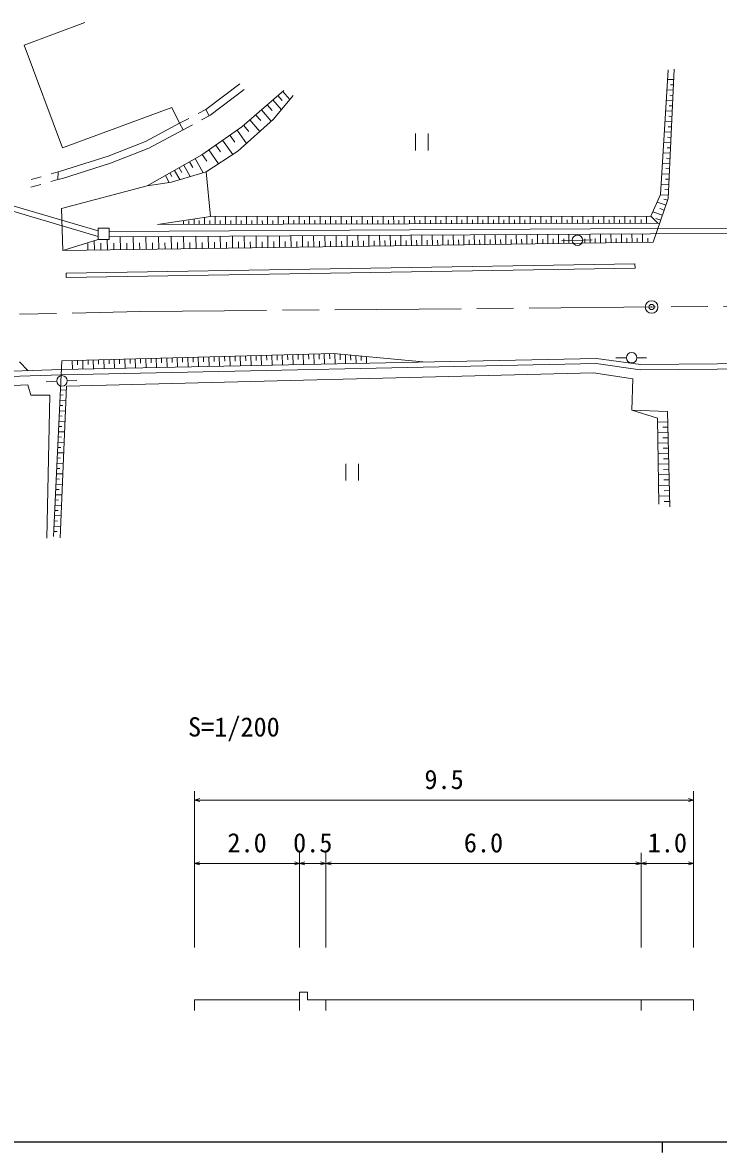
# Model space of a CAD drawing. Units: millimetres, scale not verified, with parts at other scales. Extents: x 40000 to 680000, y 20000 to 380000.
# Drawn here: x 107115 to 173342, y 204000 to 311543 of the extents above; entities that cross this region are included whole.
import ezdxf
from ezdxf.enums import TextEntityAlignment as Align

# ---------------------------------------------------------------- set-up
doc = ezdxf.new("R2010")
doc.units = ezdxf.units.MM
doc.header["$LTSCALE"] = 1000
doc.header["$PDMODE"] = 32
doc.header["$PDSIZE"] = 500
doc.linetypes.add('CHAIN', pattern=[18.5, 12, -1.5, 3.5, -1.5])
for name, color, linetype, lineweight in [('M-BGD', 7, 'Continuous', 13), ('M-BGD-HTXT', 7, 'Continuous', 13), ('M-BMK', 2, 'CHAIN', 13), ('M-BMK-SRVR', 3, 'Continuous', 13), ('M-TTL-BAND', 7, 'Continuous', 25)]:
    doc.layers.add(name, color=color, linetype=linetype, lineweight=lineweight)
doc.styles.add('ＭＳ ゴシック', font='')
doc.styles.add('ＭＳ 明朝', font='')
doc.styles.get('ＭＳ ゴシック').set_extended_font_data('MS Gothic')
doc.styles.get('ＭＳ 明朝').set_extended_font_data('MS Mincho')

msp = doc.modelspace()

# ---------------------------------------------------------------- linework, layer by layer
at = {"layer": 'M-BGD'}
for p, q in [((113049, 311543), (107270, 309398)), ((107270, 309398), (110901, 299612)), ((168556, 307040), (167829, 295167)), ((168575, 294785), (169138, 307113)), ((124559, 303282), (127785, 305720)), ((169092, 306114), (168501, 306141)), ((169069, 305614), (168774, 305628)), ((124936, 302690), (128207, 305161)), ((131981, 305088), (127983, 301635)), ((130993, 302351), (132883, 304605)), ((131402, 304588), (131807, 304119)), ((131871, 304992), (132549, 304207)), ((169047, 305115), (168440, 305142)), ((169024, 304615), (168721, 304629)), ((110901, 299612), (121307, 303474)), ((122064, 301963), (121307, 303474)), ((123832, 302898), (124559, 303282)), ((124884, 302674), (124559, 303282)), ((130392, 303715), (130859, 303173)), ((130933, 304183), (131743, 303245)), ((169001, 304116), (168379, 304144)), ((168978, 303616), (168667, 303631)), ((122064, 301963), (122948, 302430)), ((124158, 302287), (124884, 302674)), ((127613, 299298), (130993, 302351)), ((128742, 302290), (129699, 301182)), ((129296, 302769), (129775, 302215)), ((129850, 303247), (130786, 302164)), ((168955, 303117), (168318, 303146)), ((168932, 302617), (168614, 302632)), ((122393, 301345), (122064, 301963)), ((122393, 301345), (123275, 301816)), ((127983, 301635), (124167, 298945)), ((127524, 301311), (128425, 300032)), ((128150, 301779), (128661, 301187)), ((168864, 301119), (168196, 301149)), ((168910, 302118), (168257, 302148)), ((168887, 301618), (168560, 301633)), ((126156, 300347), (127120, 298980)), ((126840, 300829), (127322, 300146)), ((144520, 300981), (144520, 299381)), ((145720, 299381), (145720, 300981)), ((168818, 300120), (168135, 300151)), ((168841, 300619), (168507, 300635)), ((124213, 298978), (124656, 298350)), ((124574, 297335), (127613, 299298)), ((124842, 299421), (125768, 298107)), ((125499, 299884), (125962, 299227)), ((168773, 299121), (168073, 299153)), ((168796, 299620), (168454, 299636)), ((124167, 298945), (118969, 296001)), ((122461, 297979), (123076, 296893)), ((123004, 298287), (123312, 297743)), ((123547, 298594), (124305, 297256)), ((168727, 298122), (168012, 298155)), ((168750, 298622), (168400, 298637)), ((107922, 296602), (108885, 296873)), ((109848, 297143), (110512, 297330)), ((110479, 296593), (110512, 297330)), ((120709, 296987), (121081, 296331)), ((121144, 297233), (121330, 296905)), ((124574, 297335), (121282, 296362)), ((121579, 297480), (122079, 296598)), ((122020, 297729), (122270, 297288)), ((125008, 293083), (124574, 297335)), ((168681, 297123), (167951, 297156)), ((168704, 297623), (168347, 297639)), ((107890, 295866), (108853, 296136)), ((109815, 296407), (110479, 296593)), ((118969, 296001), (110827, 293856)), ((121282, 296362), (118969, 296001)), ((168636, 296124), (167890, 296158)), ((168659, 296624), (168293, 296640)), ((114308, 291708), (104100, 294716)), ((167829, 295167), (166909, 293131)), ((167121, 290641), (168575, 294785)), ((168590, 295125), (167826, 295160)), ((168522, 294635), (168134, 294721)), ((168613, 295625), (168240, 295642)), ((114308, 291187), (104108, 294193)), ((110827, 293856), (110936, 289858)), ((168356, 294163), (167510, 294460)), ((168191, 293691), (167767, 293839)), ((125008, 293083), (119968, 292324)), ((122434, 292330), (122433, 292695)), ((122934, 292331), (122933, 292668)), ((123434, 292333), (123433, 292845)), ((123934, 292334), (123933, 292694)), ((124434, 292335), (124432, 292996)), ((124934, 292336), (124933, 292709)), ((166909, 293131), (125008, 293083)), ((125434, 292338), (125432, 293083)), ((125934, 292339), (125933, 292711)), ((126434, 292340), (126432, 293084)), ((126934, 292342), (126933, 292713)), ((127434, 292343), (127432, 293086)), ((127934, 292344), (127933, 292715)), ((128434, 292346), (128432, 293087)), ((128934, 292347), (128933, 292717)), ((129434, 292348), (129432, 293088)), ((129934, 292349), (129933, 292719)), ((130434, 292351), (130432, 293089)), ((130934, 292352), (130933, 292720)), ((131434, 292353), (131432, 293090)), ((131934, 292355), (131933, 292722)), ((132434, 292356), (132432, 293091)), ((132934, 292357), (132933, 292724)), ((133434, 292359), (133432, 293093)), ((133934, 292360), (133933, 292726)), ((134434, 292361), (134432, 293094)), ((134934, 292362), (134933, 292728)), ((135434, 292364), (135432, 293095)), ((135934, 292365), (135933, 292730)), ((136434, 292366), (136432, 293096)), ((136934, 292368), (136933, 292732)), ((137434, 292369), (137432, 293097)), ((137934, 292370), (137933, 292734)), ((138434, 292371), (138432, 293098)), ((138934, 292373), (138933, 292735)), ((139434, 292374), (139432, 293099)), ((139934, 292375), (139933, 292737)), ((140434, 292377), (140432, 293101)), ((140934, 292378), (140933, 292739)), ((141434, 292379), (141432, 293102)), ((141934, 292381), (141933, 292741)), ((142434, 292382), (142432, 293103)), ((142934, 292383), (142933, 292743)), ((143434, 292384), (143432, 293104)), ((143934, 292386), (143933, 292745)), ((144434, 292387), (144432, 293105)), ((144934, 292388), (144933, 292747)), ((145434, 292390), (145432, 293106)), ((145934, 292391), (145933, 292749)), ((146434, 292392), (146432, 293108)), ((146934, 292394), (146933, 292750)), ((147434, 292395), (147432, 293109)), ((147934, 292396), (147933, 292752)), ((148434, 292397), (148432, 293110)), ((148934, 292399), (148933, 292754)), ((149434, 292400), (149432, 293111)), ((149934, 292401), (149933, 292756)), ((150434, 292403), (150432, 293112)), ((150934, 292404), (150933, 292758)), ((151434, 292405), (151432, 293113)), ((151934, 292407), (151933, 292760)), ((152434, 292408), (152432, 293114)), ((152934, 292409), (152933, 292762)), ((153434, 292410), (153432, 293116)), ((153934, 292412), (153933, 292764)), ((154434, 292413), (154432, 293117)), ((154934, 292414), (154933, 292766)), ((155434, 292416), (155432, 293118)), ((155934, 292417), (155933, 292767)), ((156434, 292418), (156432, 293119)), ((156934, 292420), (156933, 292769)), ((157434, 292421), (157432, 293120)), ((157934, 292422), (157933, 292771)), ((158434, 292423), (158432, 293121)), ((158934, 292425), (158933, 292773)), ((159434, 292426), (159432, 293123)), ((159934, 292427), (159933, 292775)), ((160434, 292429), (160432, 293124)), ((160934, 292430), (160933, 292777)), ((161434, 292431), (161432, 293125)), ((161934, 292433), (161933, 292779)), ((162434, 292434), (162432, 293126)), ((162934, 292435), (162933, 292781)), ((163434, 292436), (163432, 293127)), ((163934, 292438), (163933, 292782)), ((164434, 292439), (164432, 293128)), ((164934, 292440), (164933, 292784)), ((165434, 292442), (165432, 293130)), ((165978, 292443), (165977, 292787)), ((166503, 292444), (166501, 293131)), ((167572, 292447), (166909, 293131)), ((168025, 293219), (167096, 293545)), ((167860, 292747), (167395, 292910)), ((115356, 291981), (114308, 291981)), ((114308, 291981), (114308, 290911)), ((115356, 290911), (115356, 291981)), ((119968, 292324), (167754, 292448)), ((114308, 290911), (110936, 289858)), ((110936, 289858), (167121, 290641)), ((113319, 289892), (113310, 290519)), ((113946, 289900), (113934, 290794)), ((114308, 290911), (115356, 290911)), ((114570, 289909), (114561, 290533)), ((115194, 289918), (115180, 290911)), ((115812, 289926), (115803, 290545)), ((116431, 289935), (116413, 291172)), ((117044, 289943), (117035, 290557)), ((117657, 289952), (117640, 291178)), ((118265, 289960), (118256, 290568)), ((118873, 289969), (118856, 291185)), ((119475, 289977), (119467, 290580)), ((120078, 289986), (120061, 291191)), ((120675, 289994), (120667, 290592)), ((121273, 290002), (121256, 291197)), ((121865, 290011), (121857, 290603)), ((122458, 290019), (122441, 291204)), ((123045, 290027), (123037, 290614)), ((123632, 290035), (123616, 291210)), ((124214, 290043), (124206, 290626)), ((124796, 290052), (124780, 291216)), ((125373, 290060), (125365, 290637)), ((125950, 290068), (125934, 291222)), ((126523, 290076), (126515, 290648)), ((127095, 290084), (127079, 291228)), ((127662, 290091), (127654, 290659)), ((128229, 290099), (128213, 291234)), ((128792, 290107), (128784, 290670)), ((129354, 290115), (129338, 291240)), ((129911, 290123), (129904, 290680)), ((130469, 290131), (130453, 291246)), ((131022, 290138), (131014, 290691)), ((131574, 290146), (131559, 291251)), ((132122, 290154), (132115, 290702)), ((132670, 290161), (132655, 291257)), ((133213, 290169), (133206, 290712)), ((133757, 290176), (133742, 291263)), ((134295, 290184), (134288, 290722)), ((134834, 290191), (134819, 291269)), ((135368, 290199), (135360, 290733)), ((135902, 290206), (135887, 291274)), ((136431, 290214), (136423, 290743)), ((136960, 290221), (136945, 291280)), ((137485, 290228), (137478, 290753)), ((138010, 290236), (137995, 291285)), ((138530, 290243), (138523, 290763)), ((139050, 290250), (139036, 291291)), ((139566, 290257), (139559, 290773)), ((140082, 290265), (140067, 291296)), ((140593, 290272), (140586, 290783)), ((141104, 290279), (141090, 291301)), ((141611, 290286), (141604, 290793)), ((142118, 290293), (142104, 291307)), ((142620, 290300), (142613, 290803)), ((143123, 290307), (143109, 291312)), ((143623, 290314), (143616, 290812)), ((144123, 290321), (144109, 291317)), ((144623, 290328), (144616, 290822)), ((145123, 290335), (145109, 291323)), ((145623, 290342), (145616, 290831)), ((146123, 290349), (146109, 291328)), ((146623, 290356), (146616, 290841)), ((147123, 290363), (147109, 291333)), ((147623, 290370), (147616, 290851)), ((148123, 290377), (148109, 291338)), ((148622, 290384), (148616, 290860)), ((149122, 290391), (149109, 291344)), ((149622, 290398), (149616, 290870)), ((150122, 290405), (150109, 291349)), ((150622, 290412), (150616, 290879)), ((151122, 290418), (151109, 291354)), ((151622, 290425), (151616, 290889)), ((152122, 290432), (152109, 291359)), ((152622, 290439), (152616, 290898)), ((153122, 290446), (153109, 291365)), ((153622, 290453), (153616, 290908)), ((154122, 290460), (154109, 291370)), ((154622, 290467), (154616, 290918)), ((155122, 290474), (155109, 291375)), ((155622, 290481), (155616, 290927)), ((156122, 290488), (156109, 291380)), ((156622, 290495), (156616, 290937)), ((157122, 290502), (157109, 291386)), ((157622, 290509), (157615, 290946)), ((158122, 290516), (158109, 291391)), ((159428, 290791), (158416, 290763)), ((158621, 290523), (158615, 290956)), ((159121, 290530), (159109, 291396)), ((159428, 290791), (160427, 290832)), ((160427, 290832), (161333, 290856)), ((160621, 290551), (160615, 290975)), ((161121, 290558), (161109, 291407)), ((161621, 290565), (161615, 290985)), ((162121, 290572), (162109, 291412)), ((162621, 290579), (162615, 290994)), ((163121, 290586), (163109, 291417)), ((163621, 290593), (163615, 291004)), ((164121, 290600), (164109, 291422)), ((164621, 290607), (164615, 291014)), ((165121, 290614), (165110, 291428)), ((165621, 290621), (165615, 291023)), ((166121, 290628), (166110, 291433)), ((166621, 290635), (166615, 291037)), ((111271, 287680), (165399, 288580)), ((165405, 288180), (165399, 288580)), ((111277, 287280), (111271, 287680)), ((111277, 287280), (165405, 288180)), ((110842, 279356), (136692, 280040)), ((120838, 279620), (120862, 278729)), ((121338, 279634), (121350, 279188)), ((121838, 279647), (121862, 278750)), ((122338, 279660), (122350, 279212)), ((122838, 279673), (122862, 278771)), ((123338, 279687), (123350, 279235)), ((123837, 279700), (123861, 278792)), ((124337, 279713), (124349, 279259)), ((124837, 279726), (124861, 278813)), ((125337, 279739), (125349, 279283)), ((125837, 279753), (125861, 278834)), ((126337, 279766), (126349, 279306)), ((126836, 279779), (126861, 278854)), ((127336, 279792), (127348, 279330)), ((127836, 279805), (127861, 278875)), ((128336, 279819), (128348, 279354)), ((128836, 279832), (128860, 278896)), ((129336, 279845), (129348, 279377)), ((129835, 279858), (129860, 278917)), ((130335, 279872), (130348, 279401)), ((130835, 279885), (130860, 278938)), ((131335, 279898), (131347, 279425)), ((131835, 279911), (131860, 278959)), ((132334, 279924), (132347, 279448)), ((132834, 279938), (132860, 278980)), ((133334, 279951), (133347, 279472)), ((133834, 279964), (133859, 279001)), ((134334, 279977), (134346, 279496)), ((134834, 279990), (134859, 279022)), ((135333, 280004), (135346, 279519)), ((135833, 280017), (135859, 279043)), ((136333, 280030), (136346, 279543)), ((136692, 280040), (145197, 279238)), ((136833, 280026), (136859, 279064)), ((137335, 279979), (137349, 279456)), ((137836, 279932), (137859, 279085)), ((138338, 279885), (138350, 279423)), ((138839, 279837), (138858, 279106)), ((139340, 279790), (139351, 279372)), ((139842, 279743), (139858, 279126)), ((164587, 279632), (163575, 279644)), ((165587, 279633), (166493, 279621)), ((106836, 279238), (107623, 278414)), ((110842, 279363), (110064, 262612)), ((111842, 279383), (111864, 278541)), ((112341, 279396), (112353, 278975)), ((112841, 279409), (112864, 278562)), ((113341, 279422), (113352, 278999)), ((113841, 279435), (113863, 278583)), ((114341, 279449), (114352, 279022)), ((114841, 279462), (114863, 278603)), ((115340, 279475), (115352, 279046)), ((115840, 279488), (115863, 278624)), ((116340, 279502), (116351, 279070)), ((116840, 279515), (116863, 278645)), ((117340, 279528), (117351, 279093)), ((117840, 279541), (117863, 278666)), ((118339, 279554), (118351, 279117)), ((118839, 279568), (118862, 278687)), ((119339, 279581), (119351, 279141)), ((119839, 279594), (119862, 278708)), ((120339, 279607), (120350, 279164)), ((111308, 276931), (161447, 278201)), ((111363, 277460), (112269, 277502)), ((161447, 278201), (165191, 277620)), ((165191, 277620), (165118, 274639)), ((95055, 276488), (107626, 277054)), ((107626, 277054), (107885, 276068)), ((110365, 277400), (109354, 277352)), ((110694, 262499), (111308, 276931)), ((110714, 276597), (111292, 276570)), ((107885, 276068), (109694, 276084)), ((109694, 276084), (109432, 262471)), ((110667, 275598), (111250, 275571)), ((110690, 276097), (110982, 276084)), ((110621, 274599), (111207, 274572)), ((110644, 275098), (110937, 275085)), ((165118, 274639), (168499, 274530)), ((165118, 274639), (167547, 273876)), ((168499, 274530), (168717, 265444)), ((110574, 273600), (111165, 273573)), ((110598, 274100), (110893, 274086)), ((167547, 273876), (167671, 265693)), ((168523, 273531), (167552, 273507)), ((110505, 272102), (110804, 272088)), ((110528, 272601), (111122, 272574)), ((110551, 273101), (110848, 273087)), ((168547, 272531), (167568, 272507)), ((168535, 273031), (168049, 273019)), ((110458, 271103), (110759, 271089)), ((110482, 271602), (111080, 271574)), ((168571, 271531), (167583, 271508)), ((168559, 272031), (168069, 272019)), ((168583, 271031), (168089, 271020)), ((110412, 270104), (110715, 270090)), ((110435, 270603), (111037, 270575)), ((168595, 270532), (167598, 270508)), ((168607, 270032), (168108, 270020)), ((110365, 269105), (110670, 269091)), ((110389, 269604), (110995, 269576)), ((137873, 269554), (137873, 267954)), ((139073, 267954), (139073, 269554)), ((168619, 269532), (167613, 269508)), ((168631, 269029), (168128, 269017)), ((110319, 268106), (110626, 268092)), ((110342, 268605), (110952, 268577)), ((168643, 268526), (167628, 268502)), ((168655, 268019), (168148, 268007)), ((110273, 267107), (110581, 267093)), ((110296, 267607), (110910, 267578)), ((168667, 267512), (167643, 267487)), ((168679, 267000), (168168, 266988)), ((110226, 266108), (110537, 266094)), ((110249, 266608), (110867, 266579)), ((168692, 266488), (167659, 266463)), ((168704, 265972), (168188, 265960)), ((110156, 264610), (110782, 264581)), ((110180, 265109), (110493, 265095)), ((110203, 265609), (110825, 265580)), ((110110, 263611), (110740, 263582)), ((110133, 264110), (110448, 264096)), ((110087, 263111), (110402, 263097))]:
    msp.add_line(p, q, dxfattribs=at)
for points in [[(110479, 296593), (110918, 296717), (115486, 298171), (119121, 299600), (122392, 301345)], [(110512, 297330), (110718, 297387), (115251, 298831), (118827, 300237), (122064, 301963)], [(115353, 291666), (166884, 291938), (230663, 292165), (270602, 292481), (284091, 294501), (290158, 295744), (307379, 295925), (332730, 293317)], [(115356, 291166), (166886, 291438), (230666, 291665), (270641, 291981), (284178, 294008), (290211, 295244), (307356, 295425), (332744, 292813)], [(67283, 276566), (71036, 276744), (94759, 277992), (110842, 278519), (161729, 279584), (165920, 278999), (176903, 279100), (190369, 278500), (216321, 274581), (231718, 274856), (256880, 279171), (260701, 279201)], [(74451, 276423), (94780, 277493), (110856, 278019), (161700, 279083), (165887, 278498), (176894, 278599), (190320, 278001), (216288, 274080), (231765, 274357), (256924, 278671), (260714, 278701)]]:
    msp.add_lwpolyline(points, dxfattribs=at)
for centre in [(159927, 290822), (165087, 279643), (110864, 277441)]:
    msp.add_circle(centre, 500, dxfattribs=at)
at = {"layer": 'M-BGD-HTXT'}
for p, q in [((123483, 223510), (123483, 238400)), ((123483, 237539), (123983, 237678)), ((170983, 237539), (170483, 237678)), ((170983, 223510), (170983, 238400)), ((123483, 237539), (170983, 237539)), ((123483, 237539), (123983, 237400)), ((170983, 237539), (170483, 237400)), ((133483, 223510), (133483, 232511)), ((135983, 223510), (135983, 232511)), ((165983, 223510), (165983, 232511)), ((123483, 231511), (123983, 231650)), ((123483, 231511), (133483, 231511)), ((123483, 231511), (123983, 231373)), ((133483, 231511), (132983, 231650)), ((133483, 231511), (132983, 231373)), ((133483, 231511), (133983, 231650)), ((133483, 231511), (135983, 231511)), ((133483, 231511), (133983, 231373)), ((135983, 231511), (135483, 231650)), ((135983, 231511), (135483, 231373)), ((135983, 231511), (136483, 231650)), ((135983, 231511), (165983, 231511)), ((135983, 231511), (136483, 231373)), ((165983, 231511), (165483, 231650)), ((165983, 231511), (165483, 231373)), ((165983, 231511), (166483, 231650)), ((165983, 231511), (170983, 231511)), ((165983, 231511), (166483, 231373)), ((170983, 231511), (170483, 231650)), ((170983, 231511), (170483, 231373)), ((133483, 218510), (123483, 218510)), ((123483, 218510), (123483, 217510)), ((133483, 218510), (133483, 219260)), ((133483, 219260), (134233, 219260)), ((133483, 218510), (133483, 217510)), ((134233, 219260), (134233, 218510)), ((135983, 218510), (134233, 218510)), ((135983, 218510), (165983, 218510)), ((135983, 218510), (135983, 217510)), ((165983, 218510), (170983, 218510)), ((165983, 218510), (165983, 217510)), ((170983, 218510), (170983, 217510))]:
    msp.add_line(p, q, dxfattribs=at)
at = {"layer": 'M-BMK'}
for p, q in [((93334, 283516), (118345, 284034)), ((118345, 284034), (207159, 284831))]:
    msp.add_line(p, q, dxfattribs=at)
at = {"layer": 'M-BMK-SRVR'}
msp.add_circle((166985, 284471), 600, dxfattribs=at)
msp.add_point((166985, 284471), dxfattribs=at)
at = {"layer": 'M-TTL-BAND'}
for p, q in [((40000, 205000), (579000, 205000)), ((168000, 205000), (168000, 204000))]:
    msp.add_line(p, q, dxfattribs=at)

# ---------------------------------------------------------------- texts
at = {"layer": 'M-BGD-HTXT', "style": 'ＭＳ 明朝'}
msp.add_text('S=1/200', height=1833, dxfattribs=at).set_placement((122862, 243038), align=Align.BOTTOM_LEFT)
at = {"layer": 'M-BGD-HTXT', "style": 'ＭＳ ゴシック'}
for s, p in [('9.5', (147233, 238039)), ('2.0', (128483, 232011)), ('0.5', (134733, 232011)), ('6.0', (150983, 232011)), ('1.0', (168483, 232011))]:
    msp.add_text(s, height=1833, dxfattribs=at).set_placement(p, align=Align.BOTTOM_CENTER)

doc.saveas('drawing.dxf')
